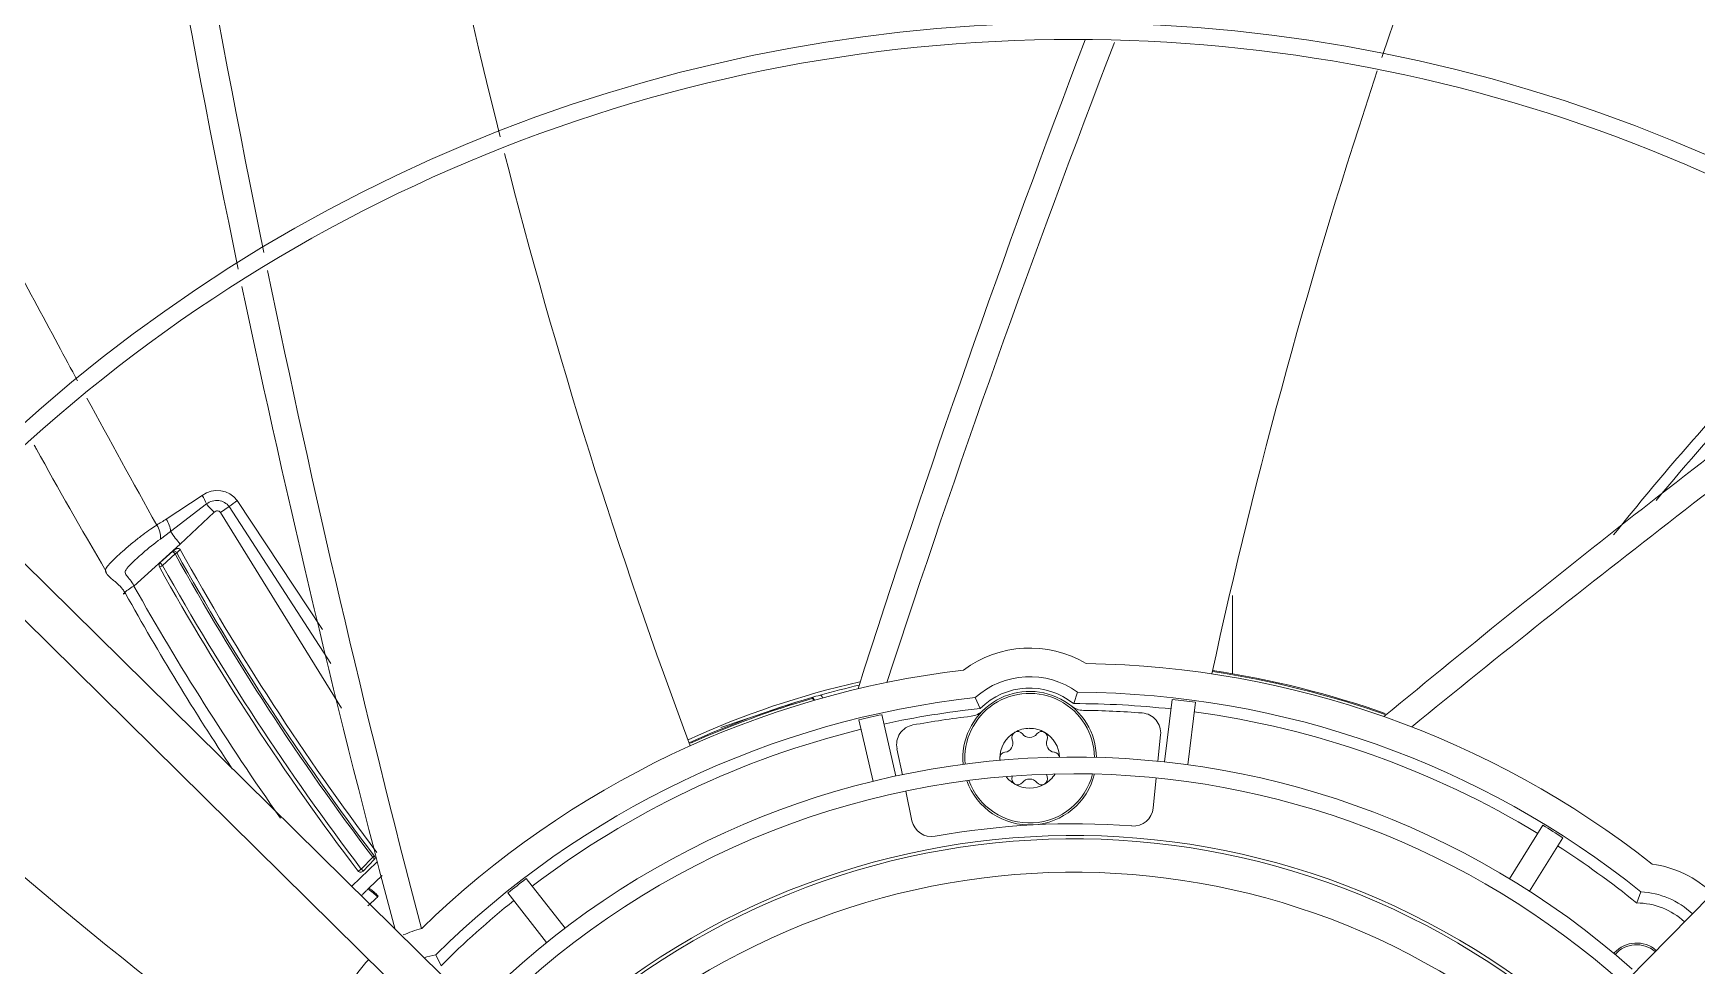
# Model space of a CAD drawing. Header units: millimetres. Extents: x 113490 to 142599, y -20467 to 115.
# Drawn here: x 134713.4 to 134962.6, y -10194.2 to -10054.6 of the extents above; entities that cross this region are included whole.
import ezdxf

# ---------------------------------------------------------------- set-up
doc = ezdxf.new("R2010")
doc.units = ezdxf.units.MM
doc.layers.add('DV3_0', color=7, linetype='Continuous')

msp = doc.modelspace()

# ---------------------------------------------------------------- linework, layer by layer
at = {"layer": 'DV3_0', "color": 7, "linetype": 'Continuous', "lineweight": 15}
for p, q in [((134855, -10274.95), (134516.7, -9941.35)), ((134509.01, -9942.2), (134851.44, -10279.87)), ((135028.86, -10118.57), (134878.36, -10271.19)), ((134733.32, -10127.36), (134738.69, -10123.81)), ((134733.97, -10129.23), (134739.33, -10125.08)), ((134742.72, -10125.48), (134757.95, -10148.99)), ((134743.94, -10124.57), (134756.71, -10143.89)), ((134735.41, -10131.1), (134740.5, -10126.33)), ((134741.43, -10126.36), (134759.58, -10155.67)), ((134732.44, -10130.33), (134733.97, -10129.23)), ((134728.46, -10137.37), (134735.41, -10131.1)), ((134732.41, -10133.87), (134734.29, -10132.14)), ((134732.77, -10134.29), (134734.64, -10132.57)), ((134734.64, -10132.57), (134734.9, -10132.4)), ((134734.9, -10132.4), (134735.39, -10131.88)), ((134893.05, -10150.52), (134893.05, -10138.81)), ((134869.24, -10154.99), (134869.81, -10153.29)), ((134827.64, -10154.77), (134816.4, -10158.56)), ((134855.23, -10155.72), (134854.48, -10154.09)), ((134884.01, -10154.36), (134882.86, -10163.73)), ((134887.48, -10154.79), (134886.33, -10164.15)), ((134837.07, -10157.43), (134839.19, -10166.63)), ((134840.48, -10156.64), (134842.6, -10165.84)), ((134882.26, -10159.68), (134881.86, -10163.62)), ((134843.58, -10165.63), (134842.77, -10161.75)), ((134845.01, -10172.52), (134844.09, -10168.08)), ((134881.61, -10166.11), (134881.16, -10170.63)), ((134939.52, -10173.21), (134934.52, -10181.22)), ((134942.49, -10175.07), (134937.49, -10183.07)), ((134764.24, -10177.99), (134762.52, -10179.76)), ((134764.53, -10178.31), (134762.8, -10180.09)), ((134764.84, -10178.74), (134761.1, -10182.35)), ((134765.67, -10180.74), (134763.66, -10182.64)), ((134784.48, -10183.35), (134790.29, -10190.79)), ((134787.24, -10181.2), (134793.05, -10188.63)), ((134953.57, -10184.85), (134954.19, -10183.17)), ((134765.08, -10183.83), (134764.98, -10183.95)), ((134774.48, -10194.24), (134773.69, -10192.63))]:
    msp.add_line(p, q, dxfattribs=at)
at = {"layer": 'DV3_0', "color": 7, "linetype": 'Continuous', "lineweight": 20}
for p, q in [((134741.43, -10126.36), (134742.72, -10125.48)), ((134830.07, -10154.21), (134830.03, -10154.07)), ((134763.66, -10182.64), (134763.52, -10182.78))]:
    msp.add_line(p, q, dxfattribs=at)
at = {"layer": 'DV3_0', "color": 7, "linetype": 'Continuous', "lineweight": 15}
for centre, radius, start, end in [((134869.24, -10288.99), 551.5, 105.4775, 164.5225), ((135742.24, -10335.96), 872.25, 154.27465, 161.43083), ((135629.05, -9856.53), 872.25, 186.99692, 194.17255), ((136630.31, -9702.15), 1921.39, 188.18485, 191.5672), ((136546.57, -9714.08), 1841.22, 188.2287, 191.77728), ((134869.24, -10288.99), 236, 46.5586, 135.2674), ((134869.24, -10288.99), 233.5, 90, 135.7261), ((136590.83, -10712.04), 1840.9, 159.10826, 162.31372), ((136668.01, -10747.41), 1921.39, 158.90776, 161.94183), ((134869.24, -10288.99), 233.5, 46.5418, 90), ((135742.24, -10335.96), 872.25, 161.57137, 167.7255), ((135629.05, -9856.53), 872.25, 194.34102, 200.4525), ((136630.31, -9702.15), 1921.39, 191.64948, 194.66814), ((136546.57, -9714.08), 1841.22, 191.86002, 194.94133), ((136088.82, -11575.64), 1840.9, 126.39449, 129.58672), ((136134.63, -11647.12), 1921.39, 126.18988, 129.21483), ((135271.32, -10386.86), 411.46, 137.1813, 141.3215), ((135281.1, -10392.88), 421.15, 137.4489, 140.4249), ((134733.71, -10127.11), 5.97, 19.9095, 33.5903), ((134751.5, -10114.89), 15.87, 219.9344, 226.1383), ((134754.09, -10139.4), 17.97, 124.3919, 129.2551), ((134626.54, -9957.18), 200.9, 301.6287, 302.1063), ((134729.24, -10130.05), 3.21, 354.9769, 34.2701), ((134749.37, -10118.86), 18.56, 213.9567, 221.2472), ((134737.02, -10130.23), 3.34, 214.9281, 224.3802), ((135069.95, -9946.43), 383.51, 209.0348, 217.1413), ((135069.79, -9946.66), 382.95, 209.013, 217.1255), ((135069.15, -9947.51), 381.29, 208.9171, 217.0601), ((134732.77, -10134.28), 0.539, 130.9762, 206.9336), ((135068.77, -9947.17), 385.12, 209.1088, 217.2094), ((134736.58, -10130.65), 5.27, 217.7216, 223.716), ((135069.04, -9946.84), 384.98, 209.1375, 217.2314), ((135082.53, -9940.06), 406.98, 209.179, 213.5123), ((135091.67, -9932.38), 417.06, 209.4401, 215.09), ((134862.64, -10163.16), 16.5, 59.1138, 126.8862), ((134869.24, -10288.99), 140, 96.7677, 134.2323), ((134862.64, -10163.16), 12.2, 54.0148, 131.9852), ((134869.24, -10288.99), 140, 51.7677, 89.2323), ((134869.24, -10288.99), 140.5, 70.6035, 81.4839), ((135274.63, -9514.4), 872.25, 227.0594, 233.1795), ((134865.49, -10277.69), 129.1, 102.6466, 114.718), ((134869.24, -10288.99), 140.5, 103.2172, 105.6896), ((134862.64, -10163.16), 10, 0.7258, 185.2742), ((134862.64, -10163.16), 10.5, 51.1098, 134.8902), ((134869.24, -10288.99), 135.7, 51.2429, 89.7571), ((134869.24, -10288.99), 135.7, 96.2429, 134.7571), ((134869.24, -10288.99), 140.5, 106.2061, 114.2129), ((134869.24, -10288.99), 134, 95.9991, 102.2517), ((134870.75, -10153), 3, 231.432, 269.3637), ((134869.24, -10288.99), 134, 83.7483, 90.0009), ((134869.24, -10288.99), 133, 85.5723, 89.3637), ((134845.71, -10161.14), 3, 100.4277, 191.75), ((134869.24, -10288.99), 133, 96.6363, 100.4277), ((134853.52, -10153.9), 3, 276.6363, 314.568), ((134879.27, -10159.38), 3, 354.25, 85.5723), ((134869.24, -10288.99), 134, 58.7483, 82.2517), ((134869.24, -10288.99), 134, 103.7483, 127.2517), ((134862.64, -10163.16), 4.47, 120, 180), ((134858.77, -10160.93), 1.36, 277.5224, 22.4776), ((134860.85, -10160.06), 0.895, 120, 202.4776), ((134862.64, -10163.16), 4.48, 90, 120), ((134860.85, -10160.06), 0.895, 37.5224, 120), ((134862.64, -10158.69), 1.36, 217.5224, 322.4776), ((134862.64, -10163.16), 4.47, 60, 90), ((134864.43, -10160.06), 0.895, 60, 142.4776), ((134862.64, -10163.16), 4.48, 1.9825, 60), ((134864.43, -10160.06), 0.895, 337.5224, 60), ((134866.52, -10160.93), 1.36, 157.5224, 262.4776), ((134869.24, -10288.99), 126, 48.3991, 135.1791), ((134859.06, -10163.16), 0.895, 97.5224, 180), ((134862.64, -10163.16), 4.47, 180, 184.0175), ((134859.06, -10163.16), 0.895, 180, 200.2402), ((134866.22, -10163.16), 0.895, 9.9487, 82.4776), ((134869.24, -10288.99), 123.5, 90, 135.9997), ((134862.64, -10163.16), 10, 199.6905, 346.3095), ((134862.64, -10163.16), 4.47, 217.8113, 240), ((134860.85, -10166.26), 0.895, 157.5224, 240), ((134858.77, -10165.4), 1.36, 337.5224, 341.5363), ((134862.64, -10163.16), 4.48, 300, 328.1887), ((134864.43, -10166.26), 0.895, 300, 22.4776), ((134866.52, -10165.4), 1.36, 186.618, 202.4776), ((134869.24, -10288.99), 123.5, 48.3006, 90), ((134860.85, -10166.26), 0.895, 240, 322.4776), ((134862.64, -10163.16), 4.48, 240, 300), ((134862.64, -10167.64), 1.36, 37.5224, 142.4776), ((134864.43, -10166.26), 0.895, 217.5224, 300), ((134878.17, -10170.33), 3, 265.6946, 354.25), ((134847.95, -10171.91), 3, 191.75, 280.3054), ((134869.24, -10288.99), 116, 85.6946, 100.3054), ((134869.24, -10288.99), 114.25, 48.4114, 135.4011), ((134869.24, -10288.99), 113.75, 48.4247, 135.4011), ((134761.85, -10175), 3.83, 308.5921, 312.9567), ((134869.24, -10288.99), 134, 50.9991, 57.2517), ((134762.43, -10179.75), 0.498, 218.6541, 318.3291), ((134953.55, -10195.35), 16.5, 46.3964, 81.8862), ((134760.64, -10187.86), 5.84, 42.0523, 60.4649), ((134760.05, -10188.42), 6.81, 42.3918, 58.0521), ((134953.55, -10195.35), 12.2, 46.7471, 86.9852), ((134869.24, -10288.99), 134, 128.7483, 135.0009), ((134953.55, -10195.35), 10.5, 46.9653, 89.8902), ((136033.48, -8843.21), 1921.39, 224.37443, 227.39583), ((134775.6, -10204.68), 16.5, 104.1138, 114.3208), ((134953.55, -10195.35), 4.5, 49.0529, 138), ((135969.25, -8898.73), 1840.9, 224.58153, 227.76772), ((134775.6, -10204.68), 16.5, 136.3964, 171.8862), ((134775.6, -10204.68), 12.2, 99.0148, 107.4816), ((134953.55, -10195.35), 4.25, 49.2681, 138.9663)]:
    msp.add_arc(centre, radius, start, end, dxfattribs=at)
at = {"layer": 'DV3_0', "color": 7, "linetype": 'Continuous', "lineweight": 20}
for centre, radius, start, end in [((134740.93, -10126.84), 3.77, 37.022, 126.4642), ((134729.74, -10129.65), 4.25, 5.7332, 32.7349), ((134869.24, -10288.99), 140.35, 70.5208, 81.4905), ((134862.64, -10163.16), 9.71, 0.7926, 185.2074), ((134869.24, -10288.99), 140.35, 106.2061, 114.1302), ((134862.64, -10163.16), 9.71, 200.0694, 345.9306), ((134869.24, -10288.99), 108.75, 48.5638, 135.4011)]:
    msp.add_arc(centre, radius, start, end, dxfattribs=at)
at = {"layer": 'DV3_0', "color": 7, "linetype": 'Continuous', "lineweight": 15}
for centre, major_axis, ratio, start_param, end_param in [((134877.99, -10334.13), (-35.58, 183.06), 0.866796, 0.070986, 0.078814), ((134885.25, -10158.6), (21.65, -2.66), 0.186545, 1.490488, 1.651105), ((134839.69, -10160.99), (21.26, 4.91), 0.186545, 1.490488, 1.651105), ((134938.85, -10177.58), (18.5, -11.56), 0.186545, 1.490488, 1.651105), ((134788.36, -10185.47), (17.19, 13.43), 0.186545, 1.490488, 1.651105)]:
    msp.add_ellipse(centre, major_axis=major_axis, ratio=ratio, start_param=start_param, end_param=end_param, dxfattribs=at)
at = {"layer": 'DV3_0', "color": 7, "linetype": 'Continuous', "lineweight": 20}
for centre, major_axis, ratio, start_param, end_param in [((134830.16, -10154.55), (-0.14, 0.48), 0.498451, 4.711945, 6.283185), ((134830.16, -10154.55), (-0.353, 0.354), 0.432332, 4.479982, 5.381811), ((134831.38, -10154.21), (-0.135, 0.481), 0.498743, 4.711945, 6.283185)]:
    msp.add_ellipse(centre, major_axis=major_axis, ratio=ratio, start_param=start_param, end_param=end_param, dxfattribs=at)
at = {"layer": 'DV3_0', "color": 7, "linetype": 'Continuous', "lineweight": 15}
for points, knots in [([(134720.04, -10106.65), (134719.06, -10104.85), (134718.08, -10103.04), (134712.31, -10092.33), (134707.56, -10083.48), (134697.76, -10066.14), (134692.71, -10057.66), (134681.88, -10041.45), (134676.08, -10033.74), (134667.25, -10023.01), (134664.46, -10019.74), (134661.62, -10016.53)], [0.0997666, 0.0997666, 0.0997666, 0.0997666, 0.125, 0.125, 0.25, 0.25, 0.375, 0.375, 0.5, 0.5, 0.5559137, 0.5559137, 0.5559137, 0.5559137]), ([(134713.55, -10116.26), (134713.66, -10116.46), (134717.05, -10122.68), (134720.44, -10128.51), (134724.33, -10135.22)], [0.8766299, 0.8766299, 0.8766299, 0.8766299, 0.8805474, 1, 1, 1, 1]), ([(134727.2, -10138.48), (134727.1, -10138.32), (134726.9, -10138), (134726.55, -10137.56), (134726.16, -10137.16), (134725.74, -10136.79), (134725.11, -10136.26), (134724.38, -10135.61), (134724.12, -10135.06), (134724.4, -10134.53), (134725.01, -10133.83), (134725.93, -10132.93), (134727.11, -10131.88), (134728.39, -10130.8), (134729.72, -10129.75), (134730.87, -10128.9), (134731.58, -10128.44), (134731.89, -10128.24)], [0, 0, 0, 0, 0.030477, 0.061058, 0.092665, 0.126219, 0.162611, 0.254997, 0.347179, 0.400187, 0.476873, 0.57601, 0.660009, 0.765175, 0.861951, 0.939416, 1, 1, 1, 1]), ([(134728.46, -10137.37), (134728.21, -10136.66), (134727.67, -10136.18), (134727.23, -10135.58), (134727.15, -10135.39), (134727.19, -10135.11), (134727.23, -10135.03), (134727.35, -10134.83), (134727.45, -10134.7), (134727.84, -10134.26), (134728.2, -10133.91), (134728.96, -10133.2), (134729.37, -10132.82), (134730.65, -10131.71), (134731.55, -10130.98), (134732.44, -10130.33)], [0, 0, 0, 0, 0.25, 0.25, 0.375, 0.375, 0.4375, 0.4375, 0.5, 0.5, 0.625, 0.625, 0.75, 0.75, 1, 1, 1, 1]), ([(134734.29, -10132.14), (134734.32, -10132.12), (134734.37, -10132.07), (134734.45, -10132.01), (134734.57, -10131.93), (134734.73, -10131.84), (134734.91, -10131.77), (134735.1, -10131.73), (134735.26, -10131.75), (134735.35, -10131.82), (134735.38, -10131.86), (134735.39, -10131.87), (134735.39, -10131.88)], [0, 0, 0, 0, 0.082418, 0.164586, 0.246739, 0.441628, 0.591306, 0.720285, 0.890976, 0.951176, 0.974103, 1, 1, 1, 1]), ([(134734.29, -10132.14), (134734.35, -10132.1), (134734.46, -10132.1), (134734.69, -10132.2), (134734.81, -10132.29), (134734.9, -10132.4)], [0, 0, 0, 0, 0.5, 0.5, 1, 1, 1, 1]), ([(134727.2, -10138.48), (134726.84, -10138.64), (134726.79, -10138.6), (134727.29, -10138.15), (134727.84, -10137.75), (134728.46, -10137.37)], [0, 0, 0, 0, 0.5, 0.5, 1, 1, 1, 1]), ([(134764.24, -10177.99), (134764.25, -10178), (134764.28, -10178.03), (134764.32, -10178.08), (134764.37, -10178.12), (134764.42, -10178.18), (134764.47, -10178.23), (134764.51, -10178.27), (134764.53, -10178.3), (134764.54, -10178.31), (134764.54, -10178.31), (134764.53, -10178.31)], [0, 0, 0, 0, 0.076843, 0.163202, 0.25872, 0.354249, 0.510247, 0.649933, 0.755807, 0.887991, 1, 1, 1, 1]), ([(134762.52, -10179.76), (134762.49, -10179.78), (134762.46, -10179.81), (134762.4, -10179.85), (134762.34, -10179.9), (134762.28, -10179.94), (134762.18, -10180.01), (134762.08, -10180.06), (134762.06, -10180.07), (134762.04, -10180.07)], [0, 0, 0, 0, 0.118741, 0.212559, 0.283639, 0.421785, 0.534533, 0.779247, 1, 1, 1, 1]), ([(134762.52, -10179.76), (134762.61, -10179.86), (134762.69, -10179.94), (134762.8, -10180.06), (134762.82, -10180.09), (134762.8, -10180.09)], [0, 0, 0, 0, 0.5, 0.5, 1, 1, 1, 1]), ([(134763.52, -10182.78), (134763.49, -10182.81), (134763.4, -10182.9), (134763.18, -10183.12), (134762.88, -10183.43), (134762.63, -10183.67), (134762.52, -10183.78)], [0, 0, 0, 0, 0.0235394, 0.05482, 0.1460797, 0.2223207, 0.2223207, 0.2223207, 0.2223207]), ([(134764.98, -10183.95), (134764.95, -10183.97), (134764.84, -10184.07), (134764.59, -10184.3), (134764.25, -10184.61), (134763.88, -10184.95), (134763.64, -10185.16), (134763.52, -10185.27)], [0, 0, 0, 0, 0.0100853, 0.038495, 0.0864308, 0.1292051, 0.1745933, 0.1745933, 0.1745933, 0.1745933])]:
    msp.add_open_spline(points, degree=3, knots=knots, dxfattribs=at)
for points in [[(134731.89, -10128.24), (134728.34, -10121.87), (134724.86, -10115.53), (134721.43, -10109.22)], [(134732.77, -10134.29), (134732.65, -10134.36), (134732.41, -10134.5), (134732.29, -10134.53), (134732.29, -10134.52)], [(134764.46, -10177.8), (134764.54, -10177.89), (134764.65, -10178.1), (134764.6, -10178.26), (134764.53, -10178.31)]]:
    msp.add_open_spline(points, degree=3, dxfattribs=at)
at = {"layer": 'DV3_0', "color": 7, "linetype": 'Continuous', "lineweight": 20}
for points, knots in [([(134739.33, -10125.08), (134739.86, -10124.69), (134740.55, -10124.51), (134741.81, -10124.65), (134742.39, -10124.97), (134742.72, -10125.48)], [0, 0, 0, 0, 0.5, 0.5, 1, 1, 1, 1]), ([(134740.5, -10126.33), (134740.64, -10126.2), (134740.82, -10126.12), (134741.08, -10126.12), (134741.17, -10126.14), (134741.32, -10126.23), (134741.38, -10126.29), (134741.43, -10126.36)], [0, 0, 0, 0, 0.5, 0.5, 0.75, 0.75, 1, 1, 1, 1])]:
    msp.add_open_spline(points, degree=3, knots=knots, dxfattribs=at)

doc.saveas('drawing.dxf')
